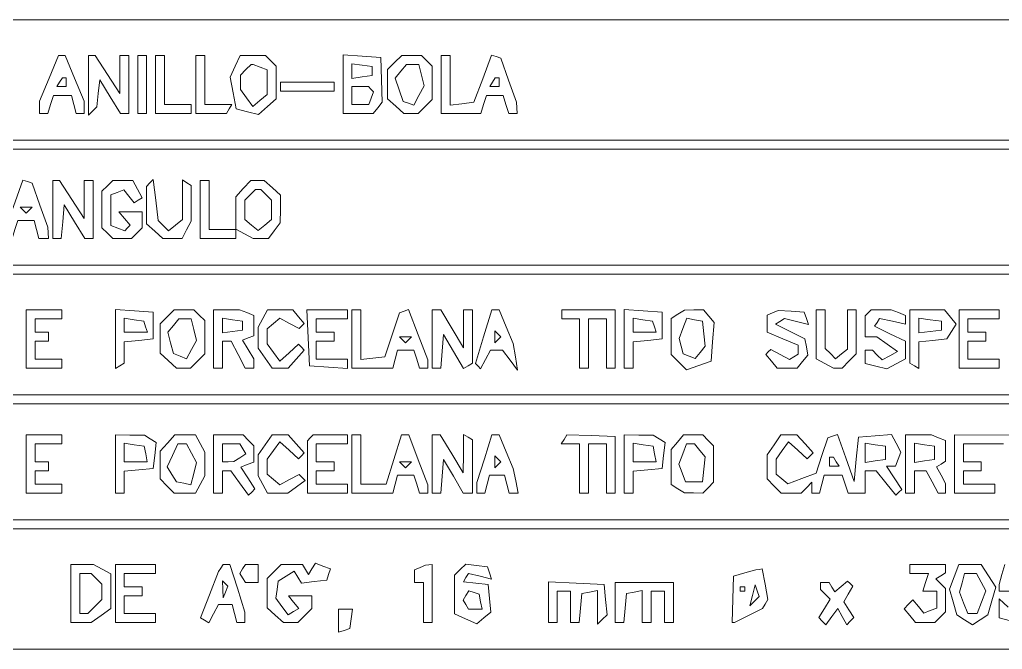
# Paper-space layout 'AN-03-DGE-012' of a CAD drawing. Header units: metres, sheet in millimetres. Extents: x 12 to 193, y 4 to 291.
# Drawn here: x 75.35 to 102.67, y 71.86 to 89.36 of the extents above; entities that cross this region are included whole.
import ezdxf

# ---------------------------------------------------------------- set-up
doc = ezdxf.new("R2010")
doc.units = ezdxf.units.M
doc.layers.add('DGE_CONTORNOS', color=7, linetype='Continuous', lineweight=0)
doc.layers.add('DGE_DATOS', color=7, linetype='Continuous', lineweight=0)

# ---------------------------------------------------------------- blocks, each defined once
blk = doc.blocks.new('LP_REF_DGE_MT_012')
at = {"layer": 'DGE_CONTORNOS'}
for points in [[(180.27, 87.686), (180.27, 86.011), (120.704, 86.011), (61.139, 86.011), (61.139, 87.686), (61.139, 89.361), (120.704, 89.361), (180.27, 89.361)], [(76.171, 87.732), (75.906, 87.095), (75.906, 86.925), (75.906, 86.755), (76.022, 86.755), (76.137, 86.755), (76.216, 87.004), (76.295, 87.252), (76.546, 87.252), (76.798, 87.252), (76.863, 87.004), (76.928, 86.755), (77.037, 86.755), (77.147, 86.755), (77.147, 86.925), (77.147, 87.095), (76.882, 87.732), (76.617, 88.369), (76.526, 88.369), (76.435, 88.369)], [(77.271, 87.537), (77.271, 86.706), (77.386, 86.824), (77.5, 86.942), (77.541, 87.314), (77.581, 87.686), (77.871, 87.221), (78.16, 86.755), (78.274, 86.755), (78.388, 86.755), (78.388, 87.562), (78.388, 88.369), (78.264, 88.369), (78.14, 88.369), (78.138, 87.841), (78.136, 87.314), (77.796, 87.84), (77.457, 88.367), (77.364, 88.368), (77.271, 88.369)], [(78.636, 87.562), (78.636, 86.755), (78.76, 86.755), (78.884, 86.755), (78.884, 87.562), (78.884, 88.369), (78.76, 88.369), (78.636, 88.369)], [(79.132, 87.562), (79.132, 86.755), (79.629, 86.755), (80.125, 86.755), (80.125, 86.88), (80.125, 87.004), (79.753, 87.004), (79.381, 87.004), (79.381, 87.686), (79.381, 88.369), (79.257, 88.369), (79.132, 88.369)], [(80.249, 87.562), (80.249, 86.755), (80.676, 86.755), (81.103, 86.755), (81.18, 86.88), (81.257, 87.004), (80.877, 87.004), (80.498, 87.004), (80.498, 87.686), (80.498, 88.369), (80.373, 88.369), (80.249, 88.369)], [(81.348, 88.068), (81.211, 87.767), (81.294, 87.324), (81.377, 86.882), (81.687, 86.804), (81.997, 86.726), (82.24, 86.946), (82.483, 87.166), (82.483, 87.618), (82.483, 88.071), (82.334, 88.22), (82.185, 88.369), (81.835, 88.369), (81.485, 88.369)], [(84.344, 87.569), (84.344, 86.755), (84.764, 86.755), (85.183, 86.755), (85.31, 86.911), (85.437, 87.066), (85.418, 87.686), (85.399, 88.307), (84.872, 88.345), (84.344, 88.383)], [(85.78, 88.174), (85.585, 87.979), (85.585, 87.572), (85.585, 87.166), (85.812, 86.961), (86.039, 86.755), (86.238, 86.755), (86.436, 86.755), (86.631, 86.95), (86.826, 87.145), (86.826, 87.608), (86.826, 88.071), (86.677, 88.22), (86.529, 88.369), (86.252, 88.369), (85.975, 88.369)], [(87.075, 87.562), (87.075, 86.755), (87.625, 86.755), (88.175, 86.755), (88.253, 87.004), (88.332, 87.252), (88.564, 87.252), (88.795, 87.252), (88.874, 87.004), (88.953, 86.755), (89.068, 86.755), (89.184, 86.755), (89.175, 86.911), (89.165, 87.066), (88.949, 87.679), (88.734, 88.291), (88.605, 88.334), (88.476, 88.377), (88.228, 87.721), (87.979, 87.066), (87.651, 87.026), (87.323, 86.987), (87.323, 87.678), (87.323, 88.369), (87.199, 88.369), (87.075, 88.369)], [(82.039, 88.045), (82.235, 87.97), (82.235, 87.626), (82.235, 87.282), (82.035, 87.117), (81.836, 86.951), (81.663, 87.187), (81.49, 87.423), (81.49, 87.623), (81.49, 87.823), (81.639, 87.972), (81.788, 88.12), (81.815, 88.12), (81.842, 88.12)], [(85.151, 87.934), (85.151, 87.81), (84.872, 87.771), (84.593, 87.731), (84.593, 87.934), (84.593, 88.138), (84.872, 88.098), (85.151, 88.058)], [(86.524, 87.822), (86.599, 87.523), (86.456, 87.256), (86.313, 86.989), (86.166, 87.037), (86.02, 87.086), (85.905, 87.41), (85.791, 87.733), (85.952, 87.927), (86.112, 88.12), (86.281, 88.12), (86.449, 88.12)], [(76.651, 87.624), (76.651, 87.5), (76.519, 87.5), (76.388, 87.5), (76.464, 87.624), (76.541, 87.748), (76.596, 87.748), (76.651, 87.748)], [(88.688, 87.624), (88.688, 87.5), (88.556, 87.5), (88.425, 87.5), (88.502, 87.624), (88.578, 87.748), (88.633, 87.748), (88.688, 87.748)], [(82.607, 87.5), (82.607, 87.376), (83.352, 87.376), (84.096, 87.376), (84.096, 87.5), (84.096, 87.624), (83.352, 87.624), (82.607, 87.624)], [(85.122, 87.426), (85.196, 87.352), (85.129, 87.178), (85.062, 87.004), (84.828, 87.004), (84.593, 87.004), (84.593, 87.252), (84.593, 87.5), (84.82, 87.5), (85.048, 87.5)], [(180.27, 84.15), (180.27, 82.536), (120.704, 82.536), (61.139, 82.536), (61.139, 84.15), (61.139, 85.763), (120.704, 85.763), (180.27, 85.763)], [(75.18, 84.172), (74.913, 83.442), (74.913, 83.361), (74.913, 83.281), (75.029, 83.281), (75.145, 83.281), (75.223, 83.529), (75.302, 83.777), (75.528, 83.777), (75.753, 83.777), (75.818, 83.529), (75.883, 83.281), (76.018, 83.281), (76.154, 83.281), (76.145, 83.436), (76.135, 83.591), (75.919, 84.204), (75.704, 84.817), (75.575, 84.86), (75.446, 84.903)], [(76.278, 84.088), (76.278, 83.281), (76.395, 83.281), (76.511, 83.281), (76.55, 83.746), (76.589, 84.212), (76.878, 83.746), (77.167, 83.281), (77.281, 83.281), (77.395, 83.281), (77.395, 84.088), (77.395, 84.894), (77.271, 84.894), (77.147, 84.894), (77.145, 84.367), (77.143, 83.839), (76.804, 84.366), (76.464, 84.892), (76.371, 84.893), (76.278, 84.894)], [(77.792, 84.745), (77.643, 84.596), (77.643, 84.088), (77.643, 83.579), (77.792, 83.43), (77.941, 83.281), (78.202, 83.281), (78.462, 83.281), (78.611, 83.43), (78.76, 83.579), (78.76, 83.802), (78.76, 84.026), (78.435, 84.026), (78.109, 84.026), (78.266, 83.836), (78.423, 83.647), (78.349, 83.573), (78.275, 83.498), (78.083, 83.572), (77.892, 83.645), (77.892, 84.07), (77.892, 84.495), (78.069, 84.563), (78.246, 84.631), (78.393, 84.454), (78.54, 84.276), (78.65, 84.345), (78.761, 84.413), (78.632, 84.653), (78.503, 84.894), (78.222, 84.894), (77.941, 84.894)], [(78.977, 84.823), (78.884, 84.729), (78.884, 84.21), (78.884, 83.692), (79.111, 83.486), (79.338, 83.281), (79.603, 83.281), (79.868, 83.281), (79.997, 83.521), (80.125, 83.761), (80.125, 84.258), (80.125, 84.755), (80.001, 84.832), (79.877, 84.909), (79.877, 84.358), (79.877, 83.808), (79.686, 83.649), (79.494, 83.49), (79.35, 83.634), (79.206, 83.778), (79.138, 84.348), (79.07, 84.917)], [(80.373, 84.088), (80.373, 83.281), (80.87, 83.281), (81.366, 83.281), (81.366, 83.405), (81.366, 83.529), (80.994, 83.529), (80.622, 83.529), (80.622, 84.212), (80.622, 84.894), (80.498, 84.894), (80.373, 84.894)], [(81.572, 84.667), (81.366, 84.44), (81.366, 83.989), (81.366, 83.538), (81.606, 83.409), (81.846, 83.281), (82.058, 83.281), (82.27, 83.281), (82.434, 83.498), (82.599, 83.715), (82.603, 84.099), (82.607, 84.483), (82.38, 84.689), (82.153, 84.894), (81.965, 84.894), (81.777, 84.894)], [(82.21, 84.497), (82.359, 84.348), (82.359, 84.078), (82.359, 83.808), (82.173, 83.653), (81.987, 83.499), (81.801, 83.653), (81.614, 83.808), (81.614, 84.078), (81.614, 84.348), (81.763, 84.497), (81.912, 84.646), (81.987, 84.646), (82.061, 84.646)], [(75.616, 84.067), (75.534, 83.984), (75.451, 84.067), (75.368, 84.15), (75.534, 84.15), (75.699, 84.15)], [(180.27, 80.613), (180.27, 78.938), (120.704, 78.938), (61.139, 78.938), (61.139, 80.613), (61.139, 82.288), (120.704, 82.288), (180.27, 82.288)], [(75.534, 80.489), (75.534, 79.682), (76.03, 79.682), (76.526, 79.682), (76.526, 79.806), (76.526, 79.931), (76.154, 79.931), (75.782, 79.931), (75.782, 80.179), (75.782, 80.427), (75.968, 80.427), (76.154, 80.427), (76.154, 80.551), (76.154, 80.675), (75.968, 80.675), (75.782, 80.675), (75.782, 80.861), (75.782, 81.047), (76.154, 81.047), (76.526, 81.047), (76.526, 81.171), (76.526, 81.296), (76.03, 81.296), (75.534, 81.296)], [(78.016, 80.489), (78.016, 79.668), (78.14, 79.744), (78.264, 79.821), (78.264, 80.116), (78.264, 80.411), (78.667, 80.45), (79.07, 80.489), (79.07, 80.861), (79.07, 81.234), (78.543, 81.272), (78.016, 81.31)], [(79.452, 81.101), (79.257, 80.906), (79.257, 80.499), (79.257, 80.093), (79.483, 79.888), (79.71, 79.682), (79.909, 79.682), (80.107, 79.682), (80.303, 79.877), (80.498, 80.072), (80.498, 80.535), (80.498, 80.998), (80.349, 81.147), (80.2, 81.296), (79.923, 81.296), (79.647, 81.296)], [(80.746, 80.489), (80.746, 79.682), (80.87, 79.682), (80.994, 79.682), (80.994, 80.055), (80.994, 80.427), (81.115, 80.427), (81.236, 80.427), (81.428, 80.055), (81.621, 79.682), (81.742, 79.682), (81.863, 79.682), (81.863, 79.808), (81.863, 79.934), (81.707, 80.197), (81.552, 80.459), (81.707, 80.516), (81.863, 80.572), (81.863, 80.858), (81.863, 81.145), (81.666, 81.22), (81.47, 81.296), (81.108, 81.296), (80.746, 81.296)], [(82.115, 81.056), (81.987, 80.816), (81.987, 80.525), (81.987, 80.234), (82.18, 79.958), (82.373, 79.682), (82.595, 79.682), (82.817, 79.682), (83.042, 79.931), (83.267, 80.18), (83.186, 80.261), (83.105, 80.343), (82.845, 80.107), (82.585, 79.872), (82.41, 80.111), (82.235, 80.35), (82.235, 80.56), (82.235, 80.769), (82.413, 80.917), (82.591, 81.065), (82.858, 80.922), (83.125, 80.779), (83.194, 80.848), (83.263, 80.917), (83.106, 81.106), (82.949, 81.296), (82.596, 81.296), (82.244, 81.296)], [(83.377, 80.52), (83.414, 79.744), (83.941, 79.706), (84.469, 79.668), (84.469, 79.799), (84.469, 79.931), (84.034, 79.931), (83.6, 79.931), (83.6, 80.179), (83.6, 80.427), (83.848, 80.427), (84.096, 80.427), (84.096, 80.551), (84.096, 80.675), (83.848, 80.675), (83.6, 80.675), (83.6, 80.861), (83.6, 81.047), (84.034, 81.047), (84.469, 81.047), (84.469, 81.171), (84.469, 81.296), (83.904, 81.296), (83.34, 81.296)], [(84.593, 80.489), (84.593, 79.682), (85.163, 79.682), (85.733, 79.682), (85.798, 79.931), (85.863, 80.179), (86.088, 80.179), (86.313, 80.179), (86.392, 79.931), (86.471, 79.682), (86.587, 79.682), (86.702, 79.682), (86.702, 79.795), (86.702, 79.908), (86.435, 80.606), (86.168, 81.304), (86.04, 81.261), (85.912, 81.218), (85.708, 80.605), (85.504, 79.993), (85.172, 79.953), (84.841, 79.914), (84.841, 80.605), (84.841, 81.296), (84.717, 81.296), (84.593, 81.296)], [(86.826, 80.489), (86.826, 79.682), (86.943, 79.682), (87.06, 79.682), (87.098, 80.148), (87.137, 80.613), (87.416, 80.14), (87.695, 79.668), (87.819, 79.745), (87.943, 79.821), (87.943, 80.558), (87.943, 81.296), (87.819, 81.296), (87.695, 81.296), (87.694, 80.768), (87.693, 80.241), (87.377, 80.768), (87.061, 81.296), (86.943, 81.296), (86.826, 81.296)], [(88.253, 80.55), (88.028, 79.805), (88.099, 79.733), (88.171, 79.661), (88.31, 79.92), (88.448, 80.179), (88.615, 80.179), (88.782, 80.179), (88.989, 79.9), (89.196, 79.62), (89.136, 79.993), (89.076, 80.365), (88.88, 80.83), (88.684, 81.296), (88.582, 81.296), (88.479, 81.296)], [(90.425, 81.171), (90.425, 81.047), (90.673, 81.047), (90.922, 81.047), (90.922, 80.365), (90.922, 79.682), (91.046, 79.682), (91.17, 79.682), (91.17, 80.365), (91.17, 81.047), (91.418, 81.047), (91.666, 81.047), (91.666, 80.365), (91.666, 79.682), (91.79, 79.682), (91.914, 79.682), (91.914, 80.489), (91.914, 81.296), (91.17, 81.296), (90.425, 81.296)], [(92.162, 80.496), (92.162, 79.682), (92.287, 79.682), (92.411, 79.682), (92.411, 80.047), (92.411, 80.411), (92.814, 80.45), (93.217, 80.489), (93.217, 80.861), (93.217, 81.234), (92.69, 81.272), (92.162, 81.31)], [(93.654, 81.176), (93.471, 81.06), (93.471, 80.559), (93.471, 80.058), (93.684, 79.846), (93.896, 79.633), (94.239, 79.753), (94.582, 79.873), (94.621, 80.407), (94.66, 80.942), (94.513, 81.119), (94.366, 81.296), (94.102, 81.294), (93.838, 81.292)], [(96.289, 81.216), (96.134, 81.151), (96.134, 80.915), (96.134, 80.678), (96.568, 80.497), (97.002, 80.316), (97.002, 80.192), (97.002, 80.069), (96.881, 79.994), (96.759, 79.919), (96.498, 80.059), (96.236, 80.199), (96.167, 80.13), (96.098, 80.061), (96.255, 79.872), (96.412, 79.682), (96.692, 79.682), (96.972, 79.682), (97.121, 79.863), (97.271, 80.043), (97.229, 80.266), (97.188, 80.489), (96.777, 80.694), (96.367, 80.899), (96.493, 80.977), (96.618, 81.055), (96.951, 80.972), (97.283, 80.888), (97.226, 81.061), (97.169, 81.234), (96.806, 81.258), (96.444, 81.282)], [(97.499, 80.617), (97.499, 79.939), (97.739, 79.811), (97.979, 79.682), (98.102, 79.682), (98.225, 79.682), (98.42, 79.877), (98.615, 80.072), (98.615, 80.684), (98.615, 81.296), (98.491, 81.296), (98.367, 81.296), (98.367, 80.752), (98.367, 80.209), (98.203, 80.073), (98.039, 79.936), (97.893, 80.082), (97.747, 80.228), (97.747, 80.762), (97.747, 81.296), (97.623, 81.296), (97.499, 81.296)], [(98.946, 81.213), (98.864, 81.13), (98.864, 80.841), (98.864, 80.551), (99.022, 80.551), (99.181, 80.551), (99.472, 80.347), (99.763, 80.143), (99.549, 80.024), (99.336, 79.905), (99.199, 80.042), (99.062, 80.179), (98.963, 80.179), (98.864, 80.179), (98.864, 79.995), (98.864, 79.811), (99.162, 79.736), (99.461, 79.661), (99.721, 79.8), (99.98, 79.939), (99.98, 80.185), (99.98, 80.431), (99.551, 80.636), (99.122, 80.84), (99.191, 80.951), (99.26, 81.062), (99.62, 80.983), (99.98, 80.904), (99.98, 81.024), (99.98, 81.145), (99.784, 81.22), (99.588, 81.296), (99.308, 81.296), (99.029, 81.296)], [(100.105, 80.558), (100.105, 79.821), (100.229, 79.744), (100.353, 79.668), (100.353, 80.039), (100.353, 80.411), (100.744, 80.45), (101.134, 80.489), (101.264, 80.696), (101.393, 80.902), (101.23, 81.099), (101.067, 81.296), (100.586, 81.296), (100.105, 81.296)], [(101.47, 80.489), (101.47, 79.682), (102.028, 79.682), (102.586, 79.682), (102.586, 79.806), (102.586, 79.931), (102.152, 79.931), (101.718, 79.931), (101.718, 80.179), (101.718, 80.427), (101.966, 80.427), (102.214, 80.427), (102.214, 80.551), (102.214, 80.675), (101.966, 80.675), (101.718, 80.675), (101.718, 80.861), (101.718, 81.047), (102.152, 81.047), (102.586, 81.047), (102.586, 81.171), (102.586, 81.296), (102.028, 81.296), (101.47, 81.296)], [(78.854, 80.83), (78.905, 80.675), (78.584, 80.675), (78.264, 80.675), (78.264, 80.87), (78.264, 81.065), (78.533, 81.025), (78.803, 80.985)], [(80.195, 80.749), (80.27, 80.45), (80.134, 80.195), (79.997, 79.94), (79.812, 80.011), (79.627, 80.082), (79.552, 80.38), (79.477, 80.678), (79.63, 80.863), (79.783, 81.047), (79.952, 81.047), (80.12, 81.047)], [(81.552, 80.861), (81.552, 80.737), (81.273, 80.697), (80.994, 80.658), (80.994, 80.861), (80.994, 81.065), (81.273, 81.025), (81.552, 80.985)], [(93.001, 80.83), (93.052, 80.675), (92.731, 80.675), (92.411, 80.675), (92.411, 80.87), (92.411, 81.065), (92.68, 81.025), (92.95, 80.985)], [(94.374, 80.636), (94.414, 80.288), (94.272, 80.117), (94.13, 79.945), (93.965, 80.009), (93.8, 80.072), (93.744, 80.285), (93.689, 80.498), (93.794, 80.782), (93.899, 81.066), (94.116, 81.025), (94.334, 80.983)], [(100.981, 80.861), (100.981, 80.737), (100.667, 80.698), (100.353, 80.659), (100.353, 80.861), (100.353, 81.064), (100.667, 81.025), (100.981, 80.985)], [(88.646, 80.468), (88.564, 80.386), (88.564, 80.551), (88.564, 80.716), (88.646, 80.634), (88.729, 80.551)], [(86.165, 80.468), (86.082, 80.386), (85.999, 80.468), (85.916, 80.551), (86.082, 80.551), (86.247, 80.551)], [(180.27, 77.077), (180.27, 75.463), (120.704, 75.463), (61.139, 75.463), (61.139, 77.077), (61.139, 78.69), (120.704, 78.69), (180.27, 78.69)], [(75.534, 77.014), (75.534, 76.208), (76.03, 76.208), (76.526, 76.208), (76.526, 76.332), (76.526, 76.456), (76.154, 76.456), (75.782, 76.456), (75.782, 76.642), (75.782, 76.828), (75.968, 76.828), (76.154, 76.828), (76.154, 76.952), (76.154, 77.077), (75.968, 77.077), (75.782, 77.077), (75.782, 77.325), (75.782, 77.573), (76.154, 77.573), (76.526, 77.573), (76.526, 77.697), (76.526, 77.821), (76.03, 77.821), (75.534, 77.821)], [(78.016, 77.014), (78.016, 76.208), (78.14, 76.208), (78.264, 76.208), (78.264, 76.51), (78.264, 76.813), (78.667, 76.852), (79.07, 76.89), (79.111, 77.249), (79.152, 77.608), (78.987, 77.713), (78.822, 77.817), (78.419, 77.819), (78.016, 77.821)], [(79.462, 77.594), (79.257, 77.367), (79.257, 76.983), (79.257, 76.598), (79.452, 76.403), (79.647, 76.208), (79.944, 76.208), (80.241, 76.208), (80.369, 76.448), (80.498, 76.688), (80.498, 77.014), (80.498, 77.341), (80.369, 77.581), (80.241, 77.821), (79.954, 77.821), (79.667, 77.821)], [(80.746, 77.014), (80.746, 76.208), (80.87, 76.208), (80.994, 76.208), (80.994, 76.518), (80.994, 76.828), (81.108, 76.828), (81.221, 76.828), (81.47, 76.487), (81.718, 76.146), (81.807, 76.235), (81.896, 76.324), (81.698, 76.627), (81.5, 76.929), (81.681, 76.999), (81.863, 77.069), (81.863, 77.296), (81.863, 77.523), (81.714, 77.672), (81.565, 77.821), (81.155, 77.821), (80.746, 77.821)], [(82.18, 77.545), (81.987, 77.269), (81.987, 76.979), (81.987, 76.688), (82.115, 76.448), (82.244, 76.208), (82.526, 76.208), (82.808, 76.208), (83.049, 76.384), (83.289, 76.56), (83.207, 76.642), (83.125, 76.724), (82.858, 76.582), (82.591, 76.439), (82.413, 76.587), (82.235, 76.735), (82.235, 76.944), (82.235, 77.153), (82.41, 77.392), (82.585, 77.632), (82.845, 77.396), (83.105, 77.161), (83.186, 77.242), (83.267, 77.323), (83.042, 77.572), (82.817, 77.821), (82.595, 77.821), (82.373, 77.821)], [(83.434, 77.738), (83.352, 77.656), (83.352, 76.932), (83.352, 76.208), (83.91, 76.208), (84.469, 76.208), (84.469, 76.332), (84.469, 76.456), (84.034, 76.456), (83.6, 76.456), (83.6, 76.642), (83.6, 76.828), (83.848, 76.828), (84.096, 76.828), (84.096, 76.952), (84.096, 77.077), (83.848, 77.077), (83.6, 77.077), (83.6, 77.325), (83.6, 77.573), (84.034, 77.573), (84.469, 77.573), (84.469, 77.697), (84.469, 77.821), (83.993, 77.821), (83.517, 77.821)], [(84.593, 77.014), (84.593, 76.208), (85.163, 76.208), (85.733, 76.208), (85.798, 76.456), (85.863, 76.704), (86.088, 76.704), (86.313, 76.704), (86.392, 76.456), (86.471, 76.208), (86.587, 76.208), (86.702, 76.208), (86.702, 76.321), (86.702, 76.434), (86.437, 77.128), (86.171, 77.821), (86.071, 77.821), (85.97, 77.821), (85.755, 77.139), (85.54, 76.456), (85.19, 76.456), (84.841, 76.456), (84.841, 77.139), (84.841, 77.821), (84.717, 77.821), (84.593, 77.821)], [(86.826, 77.014), (86.826, 76.208), (86.943, 76.208), (87.06, 76.208), (87.098, 76.673), (87.137, 77.139), (87.412, 76.673), (87.687, 76.208), (87.815, 76.208), (87.943, 76.208), (87.943, 76.945), (87.943, 77.682), (87.819, 77.759), (87.695, 77.836), (87.69, 77.301), (87.685, 76.766), (87.367, 77.294), (87.049, 77.821), (86.938, 77.821), (86.826, 77.821)], [(88.276, 77.159), (88.067, 76.496), (88.067, 76.352), (88.067, 76.208), (88.177, 76.208), (88.287, 76.208), (88.351, 76.456), (88.416, 76.704), (88.626, 76.704), (88.835, 76.704), (88.9, 76.456), (88.965, 76.208), (89.09, 76.208), (89.215, 76.208), (89.146, 76.549), (89.076, 76.89), (88.88, 77.356), (88.684, 77.821), (88.585, 77.821), (88.485, 77.821)], [(90.489, 77.7), (90.41, 77.573), (90.666, 77.573), (90.922, 77.573), (90.922, 76.89), (90.922, 76.208), (91.046, 76.208), (91.17, 76.208), (91.17, 76.89), (91.17, 77.573), (91.418, 77.573), (91.666, 77.573), (91.666, 76.89), (91.666, 76.208), (91.79, 76.208), (91.914, 76.208), (91.914, 76.995), (91.914, 77.783), (91.241, 77.805), (90.567, 77.827)], [(92.162, 77.014), (92.162, 76.208), (92.287, 76.208), (92.411, 76.208), (92.411, 76.51), (92.411, 76.813), (92.814, 76.852), (93.217, 76.89), (93.258, 77.249), (93.299, 77.608), (93.134, 77.713), (92.969, 77.817), (92.566, 77.819), (92.162, 77.821)], [(93.639, 77.619), (93.471, 77.417), (93.471, 76.931), (93.471, 76.444), (93.654, 76.328), (93.838, 76.212), (94.092, 76.21), (94.347, 76.208), (94.495, 76.357), (94.644, 76.506), (94.644, 77.014), (94.644, 77.523), (94.495, 77.672), (94.347, 77.821), (94.076, 77.821), (93.806, 77.821)], [(96.327, 77.545), (96.134, 77.269), (96.134, 76.934), (96.134, 76.598), (96.329, 76.403), (96.524, 76.208), (96.8, 76.208), (97.077, 76.208), (97.226, 76.357), (97.374, 76.506), (97.374, 76.357), (97.374, 76.208), (97.484, 76.208), (97.594, 76.208), (97.659, 76.456), (97.724, 76.704), (97.975, 76.704), (98.226, 76.704), (98.305, 76.456), (98.384, 76.208), (98.624, 76.208), (98.864, 76.208), (98.864, 76.518), (98.864, 76.828), (99.014, 76.828), (99.165, 76.828), (99.437, 76.487), (99.71, 76.146), (99.793, 76.228), (99.876, 76.31), (99.666, 76.631), (99.456, 76.952), (99.581, 76.952), (99.706, 76.952), (99.781, 77.148), (99.856, 77.343), (99.724, 77.589), (99.592, 77.835), (99.135, 77.797), (98.677, 77.759), (98.615, 77.146), (98.553, 76.533), (98.322, 77.183), (98.09, 77.832), (97.957, 77.788), (97.824, 77.744), (97.66, 77.251), (97.496, 76.758), (97.103, 76.609), (96.711, 76.461), (96.546, 76.598), (96.382, 76.735), (96.382, 76.944), (96.382, 77.153), (96.557, 77.392), (96.732, 77.632), (96.992, 77.396), (97.252, 77.161), (97.333, 77.242), (97.414, 77.323), (97.189, 77.572), (96.964, 77.821), (96.742, 77.821), (96.52, 77.821)], [(99.98, 77.014), (99.98, 76.208), (100.105, 76.208), (100.229, 76.208), (100.229, 76.518), (100.229, 76.828), (100.394, 76.828), (100.559, 76.828), (100.725, 76.518), (100.891, 76.208), (100.994, 76.208), (101.097, 76.208), (101.097, 76.34), (101.097, 76.472), (100.973, 76.705), (100.848, 76.937), (100.973, 77.014), (101.097, 77.091), (101.097, 77.381), (101.097, 77.67), (100.901, 77.746), (100.705, 77.821), (100.343, 77.821), (99.98, 77.821)], [(78.861, 77.294), (78.902, 77.077), (78.583, 77.077), (78.264, 77.077), (78.264, 77.333), (78.264, 77.59), (78.542, 77.55), (78.82, 77.511)], [(80.131, 77.313), (80.27, 77.053), (80.193, 76.747), (80.116, 76.44), (79.917, 76.479), (79.717, 76.518), (79.587, 76.726), (79.456, 76.933), (79.602, 77.253), (79.748, 77.573), (79.87, 77.573), (79.992, 77.573)], [(81.561, 77.435), (81.646, 77.297), (81.475, 77.189), (81.304, 77.08), (81.149, 77.078), (80.994, 77.077), (80.994, 77.325), (80.994, 77.573), (81.235, 77.573), (81.476, 77.573)], [(93.008, 77.294), (93.049, 77.077), (92.73, 77.077), (92.411, 77.077), (92.411, 77.333), (92.411, 77.59), (92.689, 77.55), (92.967, 77.511)], [(94.266, 77.394), (94.414, 77.216), (94.374, 76.867), (94.334, 76.518), (94.1, 76.518), (93.866, 76.518), (93.775, 76.766), (93.684, 77.014), (93.788, 77.294), (93.892, 77.573), (94.005, 77.573), (94.118, 77.573)], [(99.422, 77.325), (99.422, 77.139), (99.143, 77.099), (98.864, 77.059), (98.864, 77.325), (98.864, 77.59), (99.143, 77.55), (99.422, 77.511)], [(100.787, 77.325), (100.787, 77.139), (100.508, 77.099), (100.229, 77.059), (100.229, 77.325), (100.229, 77.59), (100.508, 77.55), (100.787, 77.511)], [(86.165, 76.994), (86.082, 76.911), (85.999, 76.994), (85.916, 77.077), (86.082, 77.077), (86.247, 77.077)], [(88.646, 76.994), (88.564, 76.911), (88.564, 77.077), (88.564, 77.242), (88.646, 77.159), (88.729, 77.077)], [(98.057, 77.077), (98.134, 76.952), (98.002, 76.952), (97.871, 76.952), (97.871, 77.077), (97.871, 77.201), (97.926, 77.201), (97.98, 77.201)], [(180.27, 73.54), (180.27, 71.865), (120.704, 71.865), (61.139, 71.865), (61.139, 73.54), (61.139, 75.215), (120.704, 75.215), (180.27, 75.215)], [(76.775, 73.416), (76.775, 72.609), (77.057, 72.609), (77.34, 72.609), (77.616, 72.803), (77.892, 72.996), (77.892, 73.481), (77.892, 73.966), (77.651, 74.094), (77.411, 74.222), (77.093, 74.222), (76.775, 74.222)], [(78.016, 73.416), (78.016, 72.609), (78.574, 72.609), (79.132, 72.609), (79.132, 72.733), (79.132, 72.858), (78.698, 72.858), (78.264, 72.858), (78.264, 73.106), (78.264, 73.354), (78.512, 73.354), (78.76, 73.354), (78.76, 73.478), (78.76, 73.602), (78.512, 73.602), (78.264, 73.602), (78.264, 73.788), (78.264, 73.974), (78.698, 73.974), (79.132, 73.974), (79.132, 74.098), (79.132, 74.222), (78.574, 74.222), (78.016, 74.222)], [(80.947, 74.123), (80.886, 74.024), (80.633, 73.383), (80.381, 72.743), (80.495, 72.673), (80.609, 72.602), (80.744, 72.854), (80.879, 73.106), (81.072, 73.106), (81.265, 73.106), (81.33, 72.858), (81.395, 72.609), (81.505, 72.609), (81.614, 72.609), (81.614, 72.754), (81.614, 72.898), (81.406, 73.56), (81.197, 74.222), (81.103, 74.222), (81.009, 74.222)], [(81.552, 74.098), (81.476, 73.974), (81.552, 73.85), (81.629, 73.726), (81.808, 73.726), (81.987, 73.726), (81.987, 73.974), (81.987, 74.222), (81.808, 74.222), (81.629, 74.222)], [(82.43, 74.027), (82.235, 73.832), (82.235, 73.426), (82.235, 73.02), (82.462, 72.815), (82.689, 72.609), (82.887, 72.609), (83.086, 72.609), (83.281, 72.804), (83.476, 72.999), (83.476, 73.177), (83.476, 73.354), (83.15, 73.354), (82.825, 73.354), (82.97, 73.179), (83.116, 73.004), (82.967, 72.912), (82.818, 72.82), (82.646, 73.055), (82.474, 73.29), (82.509, 73.526), (82.545, 73.763), (82.766, 73.9), (82.986, 74.036), (83.089, 73.871), (83.192, 73.706), (83.542, 73.747), (83.891, 73.788), (83.942, 73.943), (83.993, 74.098), (83.784, 74.178), (83.575, 74.259), (83.479, 74.103), (83.383, 73.948), (83.298, 74.085), (83.213, 74.222), (82.919, 74.222), (82.625, 74.222)], [(86.485, 74.14), (86.33, 74.078), (86.33, 73.902), (86.33, 73.726), (86.454, 73.726), (86.578, 73.726), (86.578, 73.168), (86.578, 72.609), (86.702, 72.609), (86.826, 72.609), (86.826, 73.416), (86.826, 74.222), (86.733, 74.213), (86.64, 74.203)], [(87.601, 74.079), (87.447, 73.925), (87.447, 73.388), (87.447, 72.852), (87.753, 72.713), (88.06, 72.573), (88.256, 72.736), (88.452, 72.898), (88.415, 73.281), (88.378, 73.664), (88.034, 73.704), (87.691, 73.743), (87.763, 73.859), (87.834, 73.975), (88.153, 73.895), (88.472, 73.815), (88.415, 73.988), (88.358, 74.16), (88.057, 74.197), (87.755, 74.233)], [(95.513, 73.987), (95.203, 73.901), (95.185, 73.255), (95.167, 72.609), (95.197, 72.609), (95.227, 72.609), (95.616, 72.803), (96.005, 72.997), (96.081, 73.122), (96.158, 73.246), (96.078, 73.672), (95.998, 74.098), (95.911, 74.086), (95.823, 74.074)], [(100.105, 74.098), (100.105, 73.974), (100.361, 73.974), (100.618, 73.974), (100.539, 73.726), (100.46, 73.478), (100.655, 73.478), (100.849, 73.478), (100.849, 73.243), (100.849, 73.008), (100.672, 72.94), (100.495, 72.872), (100.342, 73.056), (100.19, 73.24), (100.065, 73.116), (99.941, 72.992), (100.1, 72.801), (100.259, 72.609), (100.529, 72.609), (100.8, 72.609), (100.948, 72.758), (101.097, 72.907), (101.097, 73.23), (101.097, 73.552), (100.962, 73.687), (100.828, 73.822), (100.962, 73.906), (101.097, 73.989), (101.097, 74.106), (101.097, 74.222), (100.601, 74.222), (100.105, 74.222)], [(101.334, 73.881), (101.204, 73.54), (101.307, 73.181), (101.409, 72.821), (101.626, 72.685), (101.842, 72.549), (102.058, 72.685), (102.274, 72.821), (102.385, 73.208), (102.496, 73.594), (102.29, 73.908), (102.084, 74.222), (101.774, 74.222), (101.463, 74.222)], [(77.494, 73.825), (77.643, 73.676), (77.643, 73.462), (77.643, 73.248), (77.448, 73.053), (77.253, 72.858), (77.138, 72.858), (77.023, 72.858), (77.023, 73.416), (77.023, 73.974), (77.184, 73.974), (77.345, 73.974)], [(81.079, 73.455), (81.013, 73.292), (81.004, 73.53), (80.994, 73.767), (81.069, 73.693), (81.144, 73.618)], [(102.086, 73.734), (102.214, 73.494), (102.093, 73.176), (101.972, 72.858), (101.842, 72.858), (101.712, 72.858), (101.599, 73.154), (101.486, 73.451), (101.554, 73.713), (101.623, 73.974), (101.79, 73.974), (101.957, 73.974)], [(90.053, 73.174), (90.053, 72.609), (90.177, 72.609), (90.301, 72.609), (90.301, 73.044), (90.301, 73.478), (90.487, 73.478), (90.673, 73.478), (90.673, 73.044), (90.673, 72.609), (90.79, 72.609), (90.906, 72.609), (90.945, 73.012), (90.984, 73.414), (91.201, 73.455), (91.418, 73.496), (91.418, 73.028), (91.418, 72.56), (91.551, 72.693), (91.684, 72.826), (91.644, 73.245), (91.604, 73.664), (90.828, 73.701), (90.053, 73.738)], [(91.914, 73.168), (91.914, 72.609), (92.031, 72.609), (92.147, 72.609), (92.186, 73.012), (92.225, 73.414), (92.442, 73.455), (92.659, 73.496), (92.659, 73.053), (92.659, 72.609), (92.783, 72.609), (92.907, 72.609), (92.907, 73.044), (92.907, 73.478), (93.093, 73.478), (93.279, 73.478), (93.279, 73.044), (93.279, 72.609), (93.403, 72.609), (93.528, 72.609), (93.528, 73.168), (93.528, 73.726), (92.721, 73.726), (91.914, 73.726)], [(95.513, 73.54), (95.513, 73.478), (95.451, 73.478), (95.389, 73.478), (95.389, 73.54), (95.389, 73.602), (95.451, 73.602), (95.513, 73.602)], [(95.782, 73.201), (95.651, 73.07), (95.728, 73.364), (95.805, 73.658), (95.859, 73.495), (95.913, 73.332)], [(97.623, 73.627), (97.623, 73.528), (97.757, 73.393), (97.891, 73.259), (97.731, 73.002), (97.57, 72.745), (97.669, 72.646), (97.767, 72.548), (97.932, 72.773), (98.097, 72.999), (98.223, 72.774), (98.349, 72.549), (98.446, 72.647), (98.544, 72.745), (98.407, 72.964), (98.27, 73.184), (98.392, 73.402), (98.514, 73.621), (98.444, 73.691), (98.373, 73.761), (98.195, 73.614), (98.017, 73.466), (97.937, 73.596), (97.856, 73.726), (97.739, 73.726), (97.623, 73.726)], [(88.17, 73.188), (88.21, 72.982), (88.022, 72.982), (87.834, 72.982), (87.757, 73.106), (87.68, 73.23), (87.761, 73.36), (87.842, 73.491), (87.986, 73.443), (88.129, 73.395)], [(84.22, 72.661), (84.22, 72.34), (84.375, 72.392), (84.531, 72.443), (84.57, 72.712), (84.61, 72.982), (84.415, 72.982), (84.22, 72.982)]]:
    blk.add_lwpolyline(points, close=True, dxfattribs=at)
for points in [[(102.957, 77.813), (101.346, 77.821), (101.346, 77.014), (101.346, 76.208), (101.904, 76.208), (102.462, 76.208), (102.462, 76.332), (102.462, 76.456), (102.028, 76.456), (101.594, 76.456), (101.594, 76.642), (101.594, 76.828), (101.842, 76.828), (102.09, 76.828), (102.09, 76.952), (102.09, 77.077), (101.842, 77.077), (101.594, 77.077), (101.594, 77.325), (101.594, 77.573), (102.152, 77.573), (102.711, 77.573)], [(102.839, 73.04), (102.586, 73.268), (102.586, 73.003), (102.586, 72.738), (102.902, 72.659)], [(102.74, 74.222), (102.665, 73.943), (102.59, 73.664), (102.588, 73.571), (102.586, 73.478), (102.951, 73.478)]]:
    blk.add_lwpolyline(points, dxfattribs=at)

psp = doc.layouts.new('AN-03-DGE-012')

# ---------------------------------------------------------------- block references
at = {"layer": 'DGE_DATOS'}
psp.add_blockref('LP_REF_DGE_MT_012', (0, 0), dxfattribs=at)

doc.saveas('drawing.dxf')
